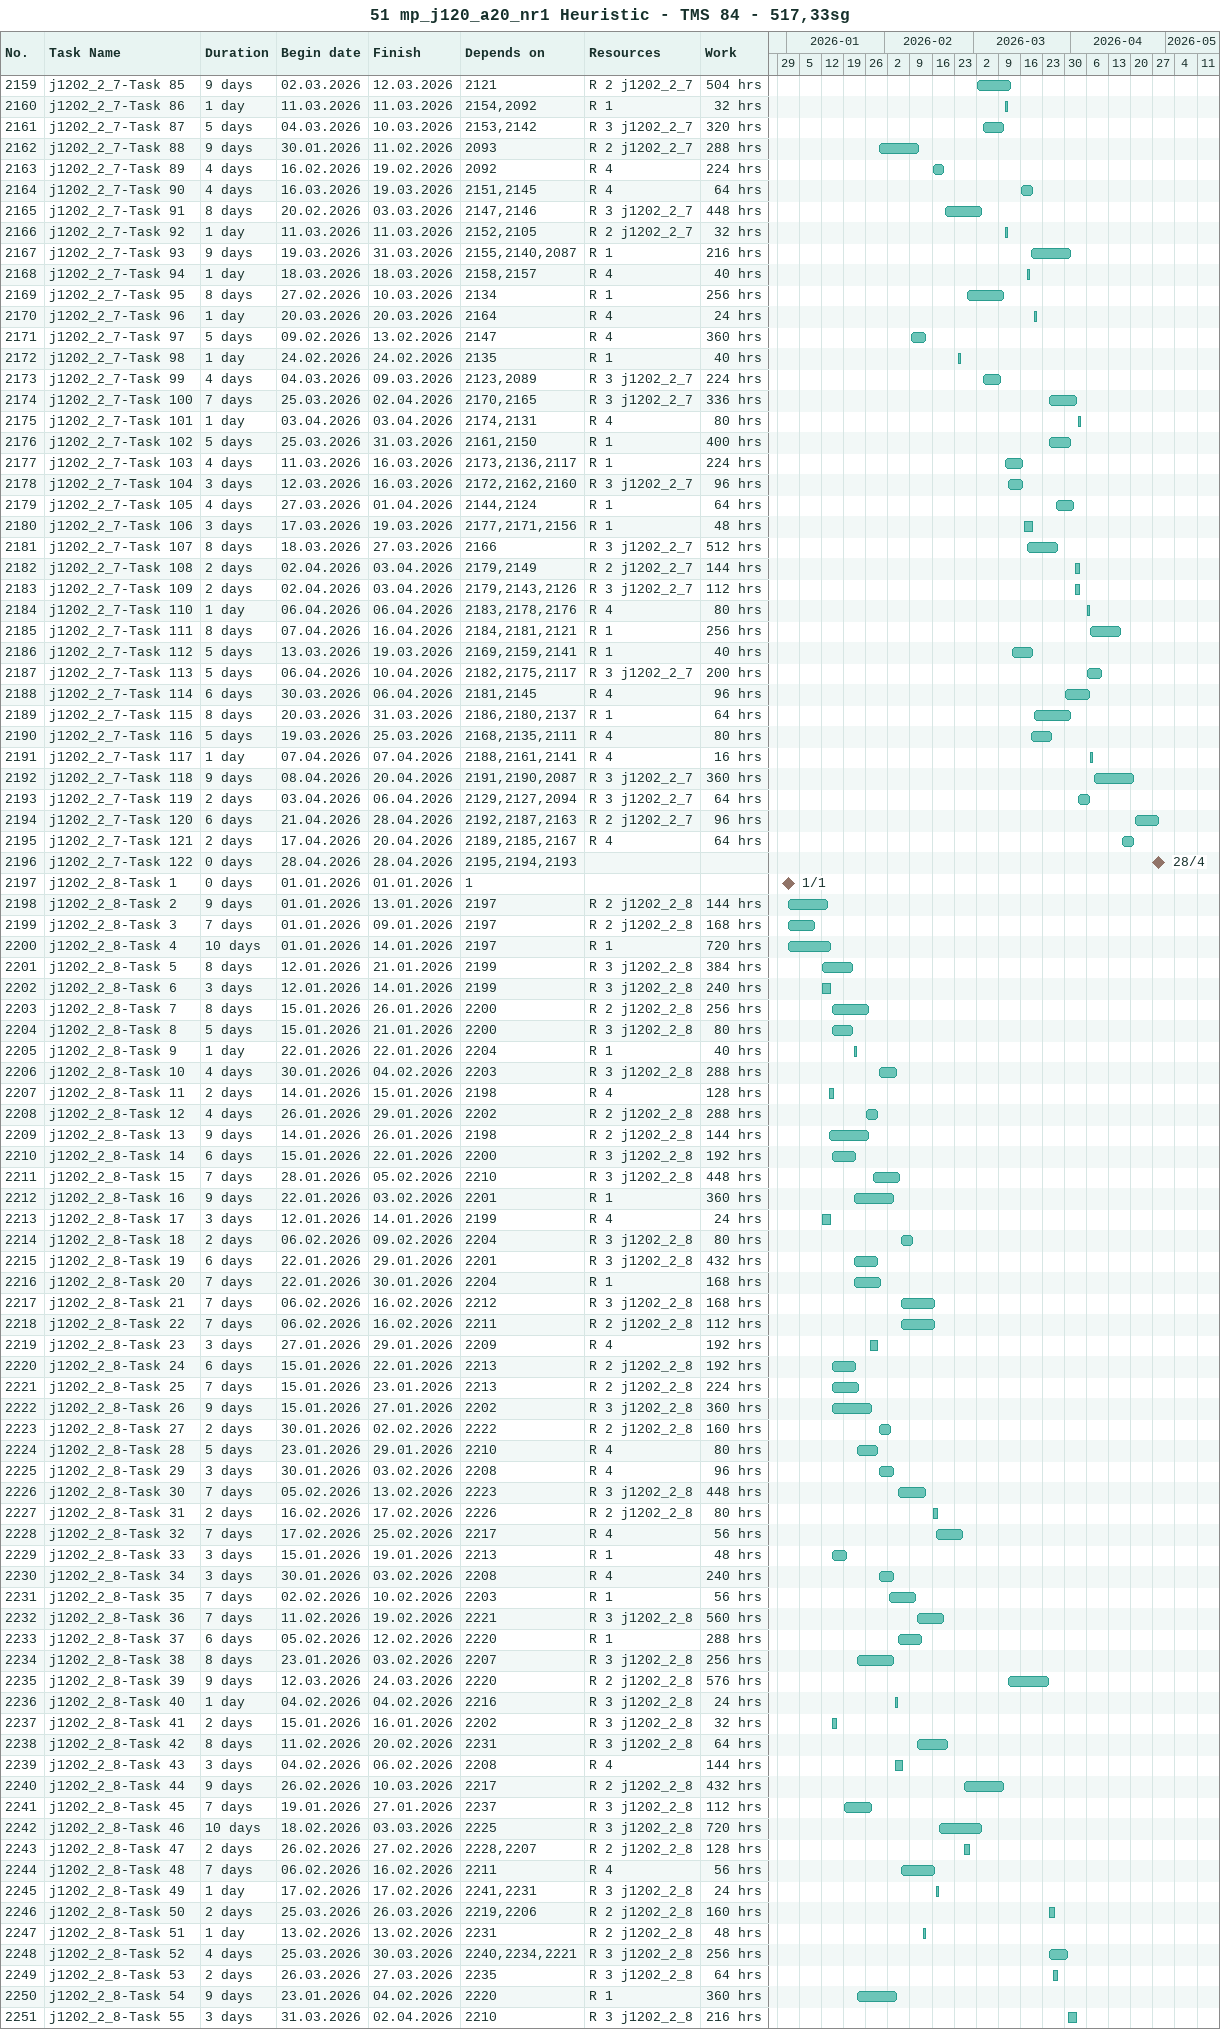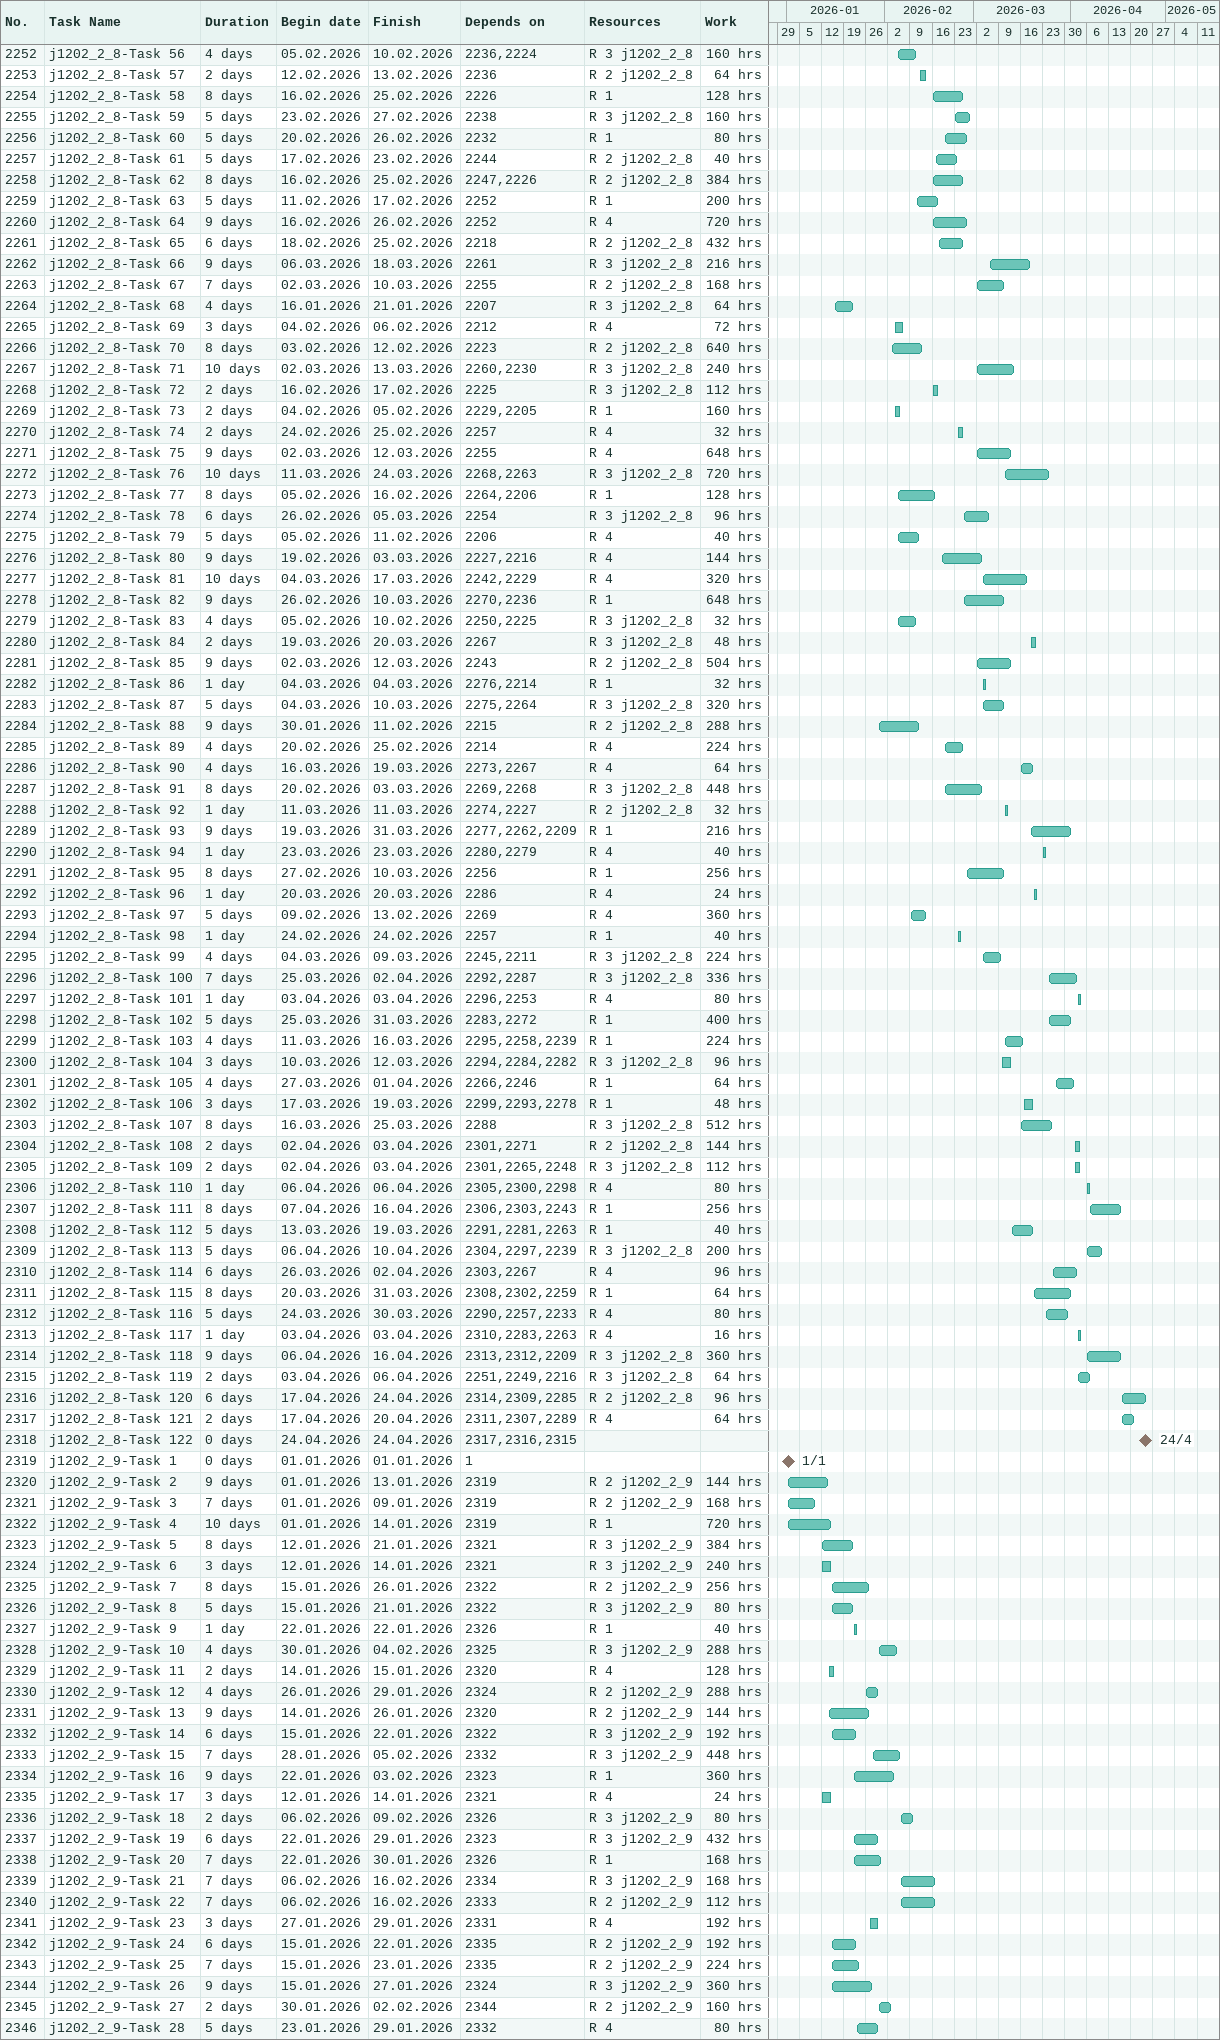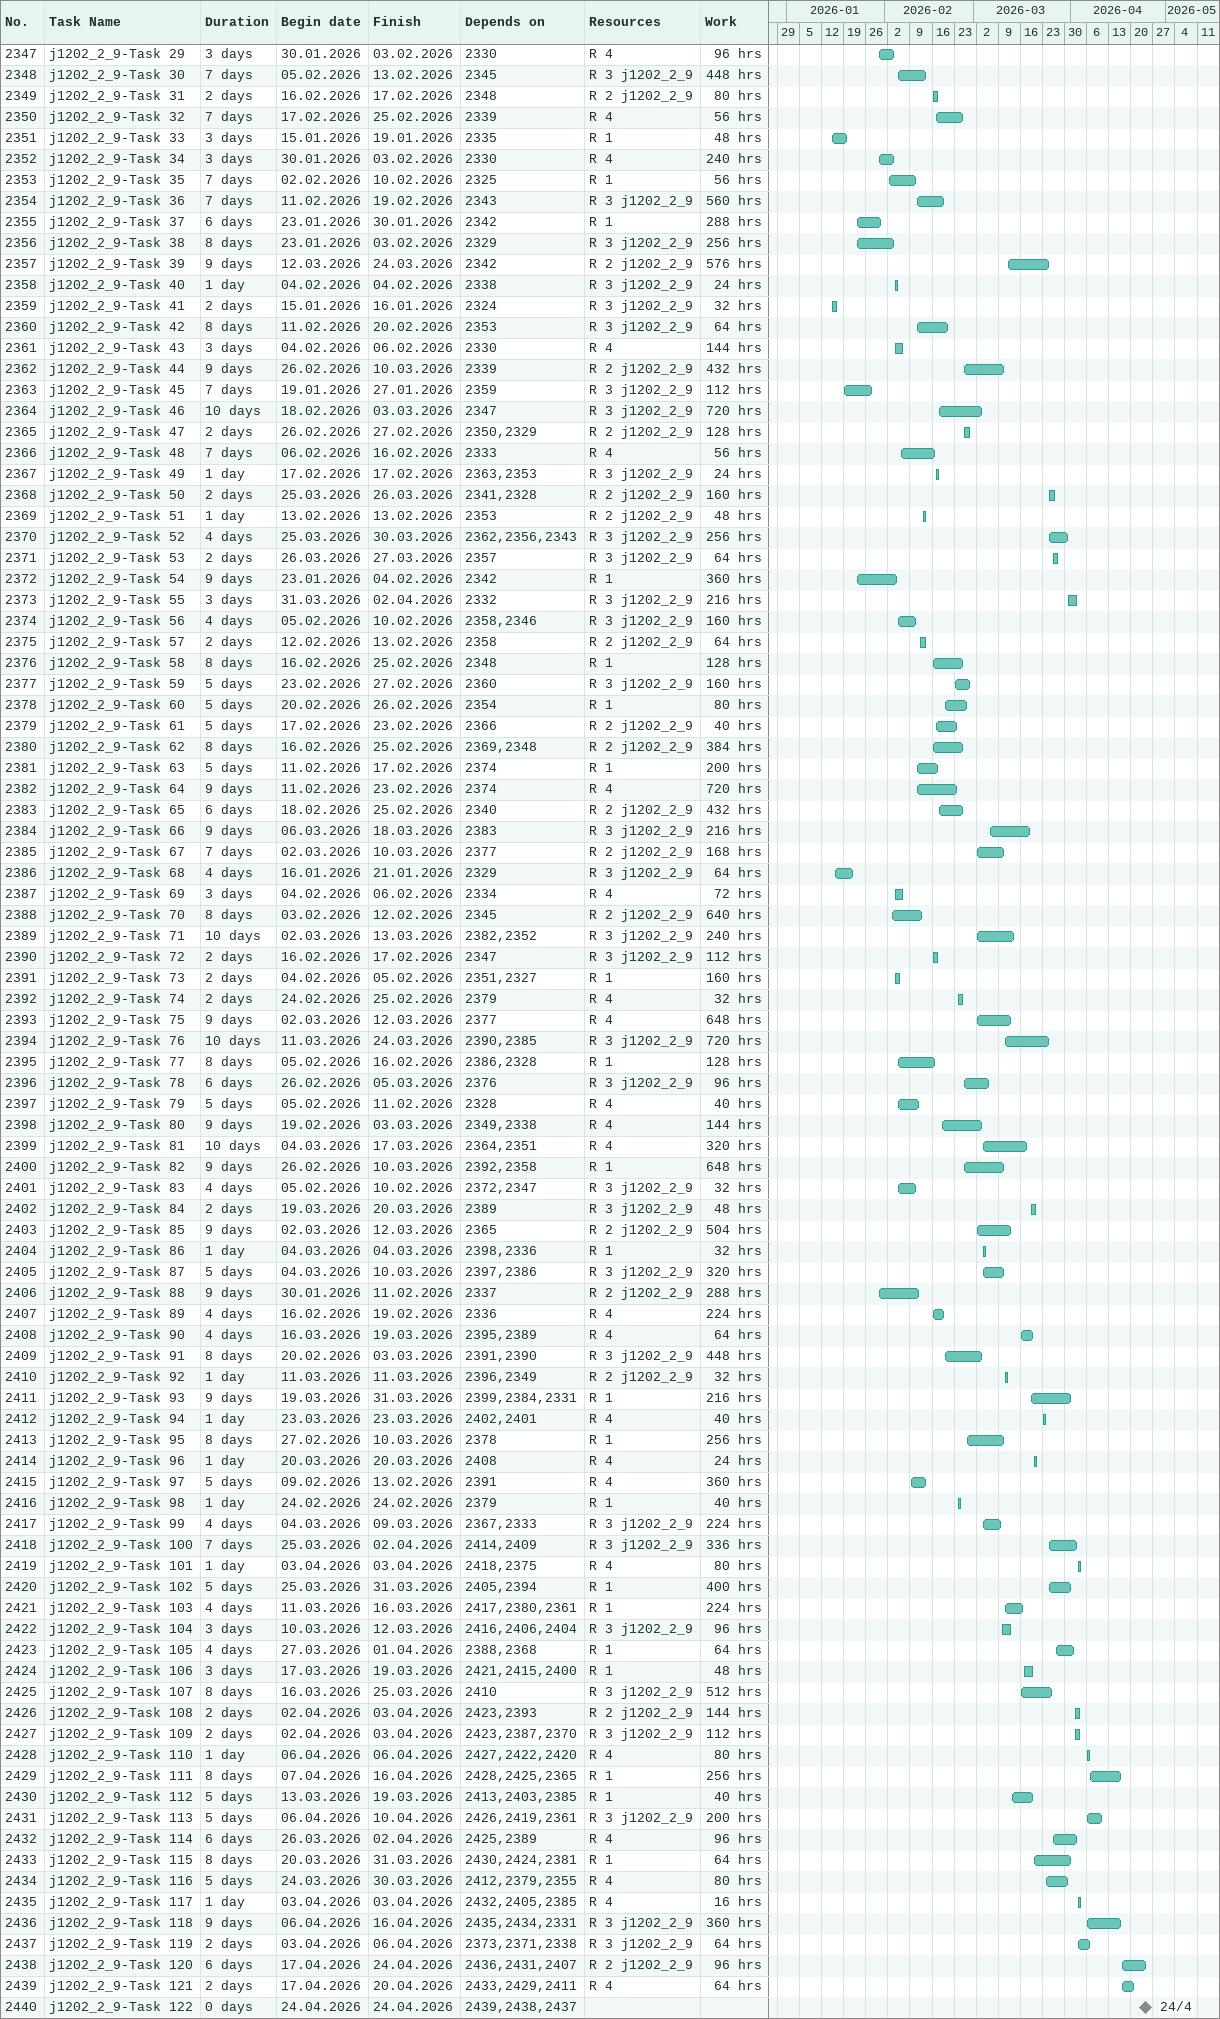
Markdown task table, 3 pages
51 mp_j120_a20_nr1 Heuristic - TMS 84 - 517,33sg

| ID | Task | Duration | Start | Finish | Predecessors | Resources | Work (h) |
|---|---|---|---|---|---|---|---|
| 2159 | j1202_2_7-Task 85 | 9d | 2026-03-02 | 2026-03-12 | 2121 | R 2 j1202_2_7 | 504 |
| 2160 | j1202_2_7-Task 86 | 1d | 2026-03-11 | 2026-03-11 | 2154, 2092 | R 1 | 32 |
| 2161 | j1202_2_7-Task 87 | 5d | 2026-03-04 | 2026-03-10 | 2153, 2142 | R 3 j1202_2_7 | 320 |
| 2162 | j1202_2_7-Task 88 | 9d | 2026-01-30 | 2026-02-11 | 2093 | R 2 j1202_2_7 | 288 |
| 2163 | j1202_2_7-Task 89 | 4d | 2026-02-16 | 2026-02-19 | 2092 | R 4 | 224 |
| 2164 | j1202_2_7-Task 90 | 4d | 2026-03-16 | 2026-03-19 | 2151, 2145 | R 4 | 64 |
| 2165 | j1202_2_7-Task 91 | 8d | 2026-02-20 | 2026-03-03 | 2147, 2146 | R 3 j1202_2_7 | 448 |
| 2166 | j1202_2_7-Task 92 | 1d | 2026-03-11 | 2026-03-11 | 2152, 2105 | R 2 j1202_2_7 | 32 |
| 2167 | j1202_2_7-Task 93 | 9d | 2026-03-19 | 2026-03-31 | 2155, 2140, 2087 | R 1 | 216 |
| 2168 | j1202_2_7-Task 94 | 1d | 2026-03-18 | 2026-03-18 | 2158, 2157 | R 4 | 40 |
| 2169 | j1202_2_7-Task 95 | 8d | 2026-02-27 | 2026-03-10 | 2134 | R 1 | 256 |
| 2170 | j1202_2_7-Task 96 | 1d | 2026-03-20 | 2026-03-20 | 2164 | R 4 | 24 |
| 2171 | j1202_2_7-Task 97 | 5d | 2026-02-09 | 2026-02-13 | 2147 | R 4 | 360 |
| 2172 | j1202_2_7-Task 98 | 1d | 2026-02-24 | 2026-02-24 | 2135 | R 1 | 40 |
| 2173 | j1202_2_7-Task 99 | 4d | 2026-03-04 | 2026-03-09 | 2123, 2089 | R 3 j1202_2_7 | 224 |
| 2174 | j1202_2_7-Task 100 | 7d | 2026-03-25 | 2026-04-02 | 2170, 2165 | R 3 j1202_2_7 | 336 |
| 2175 | j1202_2_7-Task 101 | 1d | 2026-04-03 | 2026-04-03 | 2174, 2131 | R 4 | 80 |
| 2176 | j1202_2_7-Task 102 | 5d | 2026-03-25 | 2026-03-31 | 2161, 2150 | R 1 | 400 |
| 2177 | j1202_2_7-Task 103 | 4d | 2026-03-11 | 2026-03-16 | 2173, 2136, 2117 | R 1 | 224 |
| 2178 | j1202_2_7-Task 104 | 3d | 2026-03-12 | 2026-03-16 | 2172, 2162, 2160 | R 3 j1202_2_7 | 96 |
| 2179 | j1202_2_7-Task 105 | 4d | 2026-03-27 | 2026-04-01 | 2144, 2124 | R 1 | 64 |
| 2180 | j1202_2_7-Task 106 | 3d | 2026-03-17 | 2026-03-19 | 2177, 2171, 2156 | R 1 | 48 |
| 2181 | j1202_2_7-Task 107 | 8d | 2026-03-18 | 2026-03-27 | 2166 | R 3 j1202_2_7 | 512 |
| 2182 | j1202_2_7-Task 108 | 2d | 2026-04-02 | 2026-04-03 | 2179, 2149 | R 2 j1202_2_7 | 144 |
| 2183 | j1202_2_7-Task 109 | 2d | 2026-04-02 | 2026-04-03 | 2179, 2143, 2126 | R 3 j1202_2_7 | 112 |
| 2184 | j1202_2_7-Task 110 | 1d | 2026-04-06 | 2026-04-06 | 2183, 2178, 2176 | R 4 | 80 |
| 2185 | j1202_2_7-Task 111 | 8d | 2026-04-07 | 2026-04-16 | 2184, 2181, 2121 | R 1 | 256 |
| 2186 | j1202_2_7-Task 112 | 5d | 2026-03-13 | 2026-03-19 | 2169, 2159, 2141 | R 1 | 40 |
| 2187 | j1202_2_7-Task 113 | 5d | 2026-04-06 | 2026-04-10 | 2182, 2175, 2117 | R 3 j1202_2_7 | 200 |
| 2188 | j1202_2_7-Task 114 | 6d | 2026-03-30 | 2026-04-06 | 2181, 2145 | R 4 | 96 |
| 2189 | j1202_2_7-Task 115 | 8d | 2026-03-20 | 2026-03-31 | 2186, 2180, 2137 | R 1 | 64 |
| 2190 | j1202_2_7-Task 116 | 5d | 2026-03-19 | 2026-03-25 | 2168, 2135, 2111 | R 4 | 80 |
| 2191 | j1202_2_7-Task 117 | 1d | 2026-04-07 | 2026-04-07 | 2188, 2161, 2141 | R 4 | 16 |
| 2192 | j1202_2_7-Task 118 | 9d | 2026-04-08 | 2026-04-20 | 2191, 2190, 2087 | R 3 j1202_2_7 | 360 |
| 2193 | j1202_2_7-Task 119 | 2d | 2026-04-03 | 2026-04-06 | 2129, 2127, 2094 | R 3 j1202_2_7 | 64 |
| 2194 | j1202_2_7-Task 120 | 6d | 2026-04-21 | 2026-04-28 | 2192, 2187, 2163 | R 2 j1202_2_7 | 96 |
| 2195 | j1202_2_7-Task 121 | 2d | 2026-04-17 | 2026-04-20 | 2189, 2185, 2167 | R 4 | 64 |
| 2196 | j1202_2_7-Task 122 | 0d | 2026-04-28 | 2026-04-28 | 2195, 2194, 2193 |  |  |
| 2197 | j1202_2_8-Task 1 | 0d | 2026-01-01 | 2026-01-01 | 1 |  |  |
| 2198 | j1202_2_8-Task 2 | 9d | 2026-01-01 | 2026-01-13 | 2197 | R 2 j1202_2_8 | 144 |
| 2199 | j1202_2_8-Task 3 | 7d | 2026-01-01 | 2026-01-09 | 2197 | R 2 j1202_2_8 | 168 |
| 2200 | j1202_2_8-Task 4 | 10d | 2026-01-01 | 2026-01-14 | 2197 | R 1 | 720 |
| 2201 | j1202_2_8-Task 5 | 8d | 2026-01-12 | 2026-01-21 | 2199 | R 3 j1202_2_8 | 384 |
| 2202 | j1202_2_8-Task 6 | 3d | 2026-01-12 | 2026-01-14 | 2199 | R 3 j1202_2_8 | 240 |
| 2203 | j1202_2_8-Task 7 | 8d | 2026-01-15 | 2026-01-26 | 2200 | R 2 j1202_2_8 | 256 |
| 2204 | j1202_2_8-Task 8 | 5d | 2026-01-15 | 2026-01-21 | 2200 | R 3 j1202_2_8 | 80 |
| 2205 | j1202_2_8-Task 9 | 1d | 2026-01-22 | 2026-01-22 | 2204 | R 1 | 40 |
| 2206 | j1202_2_8-Task 10 | 4d | 2026-01-30 | 2026-02-04 | 2203 | R 3 j1202_2_8 | 288 |
| 2207 | j1202_2_8-Task 11 | 2d | 2026-01-14 | 2026-01-15 | 2198 | R 4 | 128 |
| 2208 | j1202_2_8-Task 12 | 4d | 2026-01-26 | 2026-01-29 | 2202 | R 2 j1202_2_8 | 288 |
| 2209 | j1202_2_8-Task 13 | 9d | 2026-01-14 | 2026-01-26 | 2198 | R 2 j1202_2_8 | 144 |
| 2210 | j1202_2_8-Task 14 | 6d | 2026-01-15 | 2026-01-22 | 2200 | R 3 j1202_2_8 | 192 |
| 2211 | j1202_2_8-Task 15 | 7d | 2026-01-28 | 2026-02-05 | 2210 | R 3 j1202_2_8 | 448 |
| 2212 | j1202_2_8-Task 16 | 9d | 2026-01-22 | 2026-02-03 | 2201 | R 1 | 360 |
| 2213 | j1202_2_8-Task 17 | 3d | 2026-01-12 | 2026-01-14 | 2199 | R 4 | 24 |
| 2214 | j1202_2_8-Task 18 | 2d | 2026-02-06 | 2026-02-09 | 2204 | R 3 j1202_2_8 | 80 |
| 2215 | j1202_2_8-Task 19 | 6d | 2026-01-22 | 2026-01-29 | 2201 | R 3 j1202_2_8 | 432 |
| 2216 | j1202_2_8-Task 20 | 7d | 2026-01-22 | 2026-01-30 | 2204 | R 1 | 168 |
| 2217 | j1202_2_8-Task 21 | 7d | 2026-02-06 | 2026-02-16 | 2212 | R 3 j1202_2_8 | 168 |
| 2218 | j1202_2_8-Task 22 | 7d | 2026-02-06 | 2026-02-16 | 2211 | R 2 j1202_2_8 | 112 |
| 2219 | j1202_2_8-Task 23 | 3d | 2026-01-27 | 2026-01-29 | 2209 | R 4 | 192 |
| 2220 | j1202_2_8-Task 24 | 6d | 2026-01-15 | 2026-01-22 | 2213 | R 2 j1202_2_8 | 192 |
| 2221 | j1202_2_8-Task 25 | 7d | 2026-01-15 | 2026-01-23 | 2213 | R 2 j1202_2_8 | 224 |
| 2222 | j1202_2_8-Task 26 | 9d | 2026-01-15 | 2026-01-27 | 2202 | R 3 j1202_2_8 | 360 |
| 2223 | j1202_2_8-Task 27 | 2d | 2026-01-30 | 2026-02-02 | 2222 | R 2 j1202_2_8 | 160 |
| 2224 | j1202_2_8-Task 28 | 5d | 2026-01-23 | 2026-01-29 | 2210 | R 4 | 80 |
| 2225 | j1202_2_8-Task 29 | 3d | 2026-01-30 | 2026-02-03 | 2208 | R 4 | 96 |
| 2226 | j1202_2_8-Task 30 | 7d | 2026-02-05 | 2026-02-13 | 2223 | R 3 j1202_2_8 | 448 |
| 2227 | j1202_2_8-Task 31 | 2d | 2026-02-16 | 2026-02-17 | 2226 | R 2 j1202_2_8 | 80 |
| 2228 | j1202_2_8-Task 32 | 7d | 2026-02-17 | 2026-02-25 | 2217 | R 4 | 56 |
| 2229 | j1202_2_8-Task 33 | 3d | 2026-01-15 | 2026-01-19 | 2213 | R 1 | 48 |
| 2230 | j1202_2_8-Task 34 | 3d | 2026-01-30 | 2026-02-03 | 2208 | R 4 | 240 |
| 2231 | j1202_2_8-Task 35 | 7d | 2026-02-02 | 2026-02-10 | 2203 | R 1 | 56 |
| 2232 | j1202_2_8-Task 36 | 7d | 2026-02-11 | 2026-02-19 | 2221 | R 3 j1202_2_8 | 560 |
| 2233 | j1202_2_8-Task 37 | 6d | 2026-02-05 | 2026-02-12 | 2220 | R 1 | 288 |
| 2234 | j1202_2_8-Task 38 | 8d | 2026-01-23 | 2026-02-03 | 2207 | R 3 j1202_2_8 | 256 |
| 2235 | j1202_2_8-Task 39 | 9d | 2026-03-12 | 2026-03-24 | 2220 | R 2 j1202_2_8 | 576 |
| 2236 | j1202_2_8-Task 40 | 1d | 2026-02-04 | 2026-02-04 | 2216 | R 3 j1202_2_8 | 24 |
| 2237 | j1202_2_8-Task 41 | 2d | 2026-01-15 | 2026-01-16 | 2202 | R 3 j1202_2_8 | 32 |
| 2238 | j1202_2_8-Task 42 | 8d | 2026-02-11 | 2026-02-20 | 2231 | R 3 j1202_2_8 | 64 |
| 2239 | j1202_2_8-Task 43 | 3d | 2026-02-04 | 2026-02-06 | 2208 | R 4 | 144 |
| 2240 | j1202_2_8-Task 44 | 9d | 2026-02-26 | 2026-03-10 | 2217 | R 2 j1202_2_8 | 432 |
| 2241 | j1202_2_8-Task 45 | 7d | 2026-01-19 | 2026-01-27 | 2237 | R 3 j1202_2_8 | 112 |
| 2242 | j1202_2_8-Task 46 | 10d | 2026-02-18 | 2026-03-03 | 2225 | R 3 j1202_2_8 | 720 |
| 2243 | j1202_2_8-Task 47 | 2d | 2026-02-26 | 2026-02-27 | 2228, 2207 | R 2 j1202_2_8 | 128 |
| 2244 | j1202_2_8-Task 48 | 7d | 2026-02-06 | 2026-02-16 | 2211 | R 4 | 56 |
| 2245 | j1202_2_8-Task 49 | 1d | 2026-02-17 | 2026-02-17 | 2241, 2231 | R 3 j1202_2_8 | 24 |
| 2246 | j1202_2_8-Task 50 | 2d | 2026-03-25 | 2026-03-26 | 2219, 2206 | R 2 j1202_2_8 | 160 |
| 2247 | j1202_2_8-Task 51 | 1d | 2026-02-13 | 2026-02-13 | 2231 | R 2 j1202_2_8 | 48 |
| 2248 | j1202_2_8-Task 52 | 4d | 2026-03-25 | 2026-03-30 | 2240, 2234, 2221 | R 3 j1202_2_8 | 256 |
| 2249 | j1202_2_8-Task 53 | 2d | 2026-03-26 | 2026-03-27 | 2235 | R 3 j1202_2_8 | 64 |
| 2250 | j1202_2_8-Task 54 | 9d | 2026-01-23 | 2026-02-04 | 2220 | R 1 | 360 |
| 2251 | j1202_2_8-Task 55 | 3d | 2026-03-31 | 2026-04-02 | 2210 | R 3 j1202_2_8 | 216 |
| 2252 | j1202_2_8-Task 56 | 4d | 2026-02-05 | 2026-02-10 | 2236, 2224 | R 3 j1202_2_8 | 160 |
| 2253 | j1202_2_8-Task 57 | 2d | 2026-02-12 | 2026-02-13 | 2236 | R 2 j1202_2_8 | 64 |
| 2254 | j1202_2_8-Task 58 | 8d | 2026-02-16 | 2026-02-25 | 2226 | R 1 | 128 |
| 2255 | j1202_2_8-Task 59 | 5d | 2026-02-23 | 2026-02-27 | 2238 | R 3 j1202_2_8 | 160 |
| 2256 | j1202_2_8-Task 60 | 5d | 2026-02-20 | 2026-02-26 | 2232 | R 1 | 80 |
| 2257 | j1202_2_8-Task 61 | 5d | 2026-02-17 | 2026-02-23 | 2244 | R 2 j1202_2_8 | 40 |
| 2258 | j1202_2_8-Task 62 | 8d | 2026-02-16 | 2026-02-25 | 2247, 2226 | R 2 j1202_2_8 | 384 |
| 2259 | j1202_2_8-Task 63 | 5d | 2026-02-11 | 2026-02-17 | 2252 | R 1 | 200 |
| 2260 | j1202_2_8-Task 64 | 9d | 2026-02-16 | 2026-02-26 | 2252 | R 4 | 720 |
| 2261 | j1202_2_8-Task 65 | 6d | 2026-02-18 | 2026-02-25 | 2218 | R 2 j1202_2_8 | 432 |
| 2262 | j1202_2_8-Task 66 | 9d | 2026-03-06 | 2026-03-18 | 2261 | R 3 j1202_2_8 | 216 |
| 2263 | j1202_2_8-Task 67 | 7d | 2026-03-02 | 2026-03-10 | 2255 | R 2 j1202_2_8 | 168 |
| 2264 | j1202_2_8-Task 68 | 4d | 2026-01-16 | 2026-01-21 | 2207 | R 3 j1202_2_8 | 64 |
| 2265 | j1202_2_8-Task 69 | 3d | 2026-02-04 | 2026-02-06 | 2212 | R 4 | 72 |
| 2266 | j1202_2_8-Task 70 | 8d | 2026-02-03 | 2026-02-12 | 2223 | R 2 j1202_2_8 | 640 |
| 2267 | j1202_2_8-Task 71 | 10d | 2026-03-02 | 2026-03-13 | 2260, 2230 | R 3 j1202_2_8 | 240 |
| 2268 | j1202_2_8-Task 72 | 2d | 2026-02-16 | 2026-02-17 | 2225 | R 3 j1202_2_8 | 112 |
| 2269 | j1202_2_8-Task 73 | 2d | 2026-02-04 | 2026-02-05 | 2229, 2205 | R 1 | 160 |
| 2270 | j1202_2_8-Task 74 | 2d | 2026-02-24 | 2026-02-25 | 2257 | R 4 | 32 |
| 2271 | j1202_2_8-Task 75 | 9d | 2026-03-02 | 2026-03-12 | 2255 | R 4 | 648 |
| 2272 | j1202_2_8-Task 76 | 10d | 2026-03-11 | 2026-03-24 | 2268, 2263 | R 3 j1202_2_8 | 720 |
| 2273 | j1202_2_8-Task 77 | 8d | 2026-02-05 | 2026-02-16 | 2264, 2206 | R 1 | 128 |
| 2274 | j1202_2_8-Task 78 | 6d | 2026-02-26 | 2026-03-05 | 2254 | R 3 j1202_2_8 | 96 |
| 2275 | j1202_2_8-Task 79 | 5d | 2026-02-05 | 2026-02-11 | 2206 | R 4 | 40 |
| 2276 | j1202_2_8-Task 80 | 9d | 2026-02-19 | 2026-03-03 | 2227, 2216 | R 4 | 144 |
| 2277 | j1202_2_8-Task 81 | 10d | 2026-03-04 | 2026-03-17 | 2242, 2229 | R 4 | 320 |
| 2278 | j1202_2_8-Task 82 | 9d | 2026-02-26 | 2026-03-10 | 2270, 2236 | R 1 | 648 |
| 2279 | j1202_2_8-Task 83 | 4d | 2026-02-05 | 2026-02-10 | 2250, 2225 | R 3 j1202_2_8 | 32 |
| 2280 | j1202_2_8-Task 84 | 2d | 2026-03-19 | 2026-03-20 | 2267 | R 3 j1202_2_8 | 48 |
| 2281 | j1202_2_8-Task 85 | 9d | 2026-03-02 | 2026-03-12 | 2243 | R 2 j1202_2_8 | 504 |
| 2282 | j1202_2_8-Task 86 | 1d | 2026-03-04 | 2026-03-04 | 2276, 2214 | R 1 | 32 |
| 2283 | j1202_2_8-Task 87 | 5d | 2026-03-04 | 2026-03-10 | 2275, 2264 | R 3 j1202_2_8 | 320 |
| 2284 | j1202_2_8-Task 88 | 9d | 2026-01-30 | 2026-02-11 | 2215 | R 2 j1202_2_8 | 288 |
| 2285 | j1202_2_8-Task 89 | 4d | 2026-02-20 | 2026-02-25 | 2214 | R 4 | 224 |
| 2286 | j1202_2_8-Task 90 | 4d | 2026-03-16 | 2026-03-19 | 2273, 2267 | R 4 | 64 |
| 2287 | j1202_2_8-Task 91 | 8d | 2026-02-20 | 2026-03-03 | 2269, 2268 | R 3 j1202_2_8 | 448 |
| 2288 | j1202_2_8-Task 92 | 1d | 2026-03-11 | 2026-03-11 | 2274, 2227 | R 2 j1202_2_8 | 32 |
| 2289 | j1202_2_8-Task 93 | 9d | 2026-03-19 | 2026-03-31 | 2277, 2262, 2209 | R 1 | 216 |
| 2290 | j1202_2_8-Task 94 | 1d | 2026-03-23 | 2026-03-23 | 2280, 2279 | R 4 | 40 |
| 2291 | j1202_2_8-Task 95 | 8d | 2026-02-27 | 2026-03-10 | 2256 | R 1 | 256 |
| 2292 | j1202_2_8-Task 96 | 1d | 2026-03-20 | 2026-03-20 | 2286 | R 4 | 24 |
| 2293 | j1202_2_8-Task 97 | 5d | 2026-02-09 | 2026-02-13 | 2269 | R 4 | 360 |
| 2294 | j1202_2_8-Task 98 | 1d | 2026-02-24 | 2026-02-24 | 2257 | R 1 | 40 |
| 2295 | j1202_2_8-Task 99 | 4d | 2026-03-04 | 2026-03-09 | 2245, 2211 | R 3 j1202_2_8 | 224 |
| 2296 | j1202_2_8-Task 100 | 7d | 2026-03-25 | 2026-04-02 | 2292, 2287 | R 3 j1202_2_8 | 336 |
| 2297 | j1202_2_8-Task 101 | 1d | 2026-04-03 | 2026-04-03 | 2296, 2253 | R 4 | 80 |
| 2298 | j1202_2_8-Task 102 | 5d | 2026-03-25 | 2026-03-31 | 2283, 2272 | R 1 | 400 |
| 2299 | j1202_2_8-Task 103 | 4d | 2026-03-11 | 2026-03-16 | 2295, 2258, 2239 | R 1 | 224 |
| 2300 | j1202_2_8-Task 104 | 3d | 2026-03-10 | 2026-03-12 | 2294, 2284, 2282 | R 3 j1202_2_8 | 96 |
| 2301 | j1202_2_8-Task 105 | 4d | 2026-03-27 | 2026-04-01 | 2266, 2246 | R 1 | 64 |
| 2302 | j1202_2_8-Task 106 | 3d | 2026-03-17 | 2026-03-19 | 2299, 2293, 2278 | R 1 | 48 |
| 2303 | j1202_2_8-Task 107 | 8d | 2026-03-16 | 2026-03-25 | 2288 | R 3 j1202_2_8 | 512 |
| 2304 | j1202_2_8-Task 108 | 2d | 2026-04-02 | 2026-04-03 | 2301, 2271 | R 2 j1202_2_8 | 144 |
| 2305 | j1202_2_8-Task 109 | 2d | 2026-04-02 | 2026-04-03 | 2301, 2265, 2248 | R 3 j1202_2_8 | 112 |
| 2306 | j1202_2_8-Task 110 | 1d | 2026-04-06 | 2026-04-06 | 2305, 2300, 2298 | R 4 | 80 |
| 2307 | j1202_2_8-Task 111 | 8d | 2026-04-07 | 2026-04-16 | 2306, 2303, 2243 | R 1 | 256 |
| 2308 | j1202_2_8-Task 112 | 5d | 2026-03-13 | 2026-03-19 | 2291, 2281, 2263 | R 1 | 40 |
| 2309 | j1202_2_8-Task 113 | 5d | 2026-04-06 | 2026-04-10 | 2304, 2297, 2239 | R 3 j1202_2_8 | 200 |
| 2310 | j1202_2_8-Task 114 | 6d | 2026-03-26 | 2026-04-02 | 2303, 2267 | R 4 | 96 |
| 2311 | j1202_2_8-Task 115 | 8d | 2026-03-20 | 2026-03-31 | 2308, 2302, 2259 | R 1 | 64 |
| 2312 | j1202_2_8-Task 116 | 5d | 2026-03-24 | 2026-03-30 | 2290, 2257, 2233 | R 4 | 80 |
| 2313 | j1202_2_8-Task 117 | 1d | 2026-04-03 | 2026-04-03 | 2310, 2283, 2263 | R 4 | 16 |
| 2314 | j1202_2_8-Task 118 | 9d | 2026-04-06 | 2026-04-16 | 2313, 2312, 2209 | R 3 j1202_2_8 | 360 |
| 2315 | j1202_2_8-Task 119 | 2d | 2026-04-03 | 2026-04-06 | 2251, 2249, 2216 | R 3 j1202_2_8 | 64 |
| 2316 | j1202_2_8-Task 120 | 6d | 2026-04-17 | 2026-04-24 | 2314, 2309, 2285 | R 2 j1202_2_8 | 96 |
| 2317 | j1202_2_8-Task 121 | 2d | 2026-04-17 | 2026-04-20 | 2311, 2307, 2289 | R 4 | 64 |
| 2318 | j1202_2_8-Task 122 | 0d | 2026-04-24 | 2026-04-24 | 2317, 2316, 2315 |  |  |
| 2319 | j1202_2_9-Task 1 | 0d | 2026-01-01 | 2026-01-01 | 1 |  |  |
| 2320 | j1202_2_9-Task 2 | 9d | 2026-01-01 | 2026-01-13 | 2319 | R 2 j1202_2_9 | 144 |
| 2321 | j1202_2_9-Task 3 | 7d | 2026-01-01 | 2026-01-09 | 2319 | R 2 j1202_2_9 | 168 |
| 2322 | j1202_2_9-Task 4 | 10d | 2026-01-01 | 2026-01-14 | 2319 | R 1 | 720 |
| 2323 | j1202_2_9-Task 5 | 8d | 2026-01-12 | 2026-01-21 | 2321 | R 3 j1202_2_9 | 384 |
| 2324 | j1202_2_9-Task 6 | 3d | 2026-01-12 | 2026-01-14 | 2321 | R 3 j1202_2_9 | 240 |
| 2325 | j1202_2_9-Task 7 | 8d | 2026-01-15 | 2026-01-26 | 2322 | R 2 j1202_2_9 | 256 |
| 2326 | j1202_2_9-Task 8 | 5d | 2026-01-15 | 2026-01-21 | 2322 | R 3 j1202_2_9 | 80 |
| 2327 | j1202_2_9-Task 9 | 1d | 2026-01-22 | 2026-01-22 | 2326 | R 1 | 40 |
| 2328 | j1202_2_9-Task 10 | 4d | 2026-01-30 | 2026-02-04 | 2325 | R 3 j1202_2_9 | 288 |
| 2329 | j1202_2_9-Task 11 | 2d | 2026-01-14 | 2026-01-15 | 2320 | R 4 | 128 |
| 2330 | j1202_2_9-Task 12 | 4d | 2026-01-26 | 2026-01-29 | 2324 | R 2 j1202_2_9 | 288 |
| 2331 | j1202_2_9-Task 13 | 9d | 2026-01-14 | 2026-01-26 | 2320 | R 2 j1202_2_9 | 144 |
| 2332 | j1202_2_9-Task 14 | 6d | 2026-01-15 | 2026-01-22 | 2322 | R 3 j1202_2_9 | 192 |
| 2333 | j1202_2_9-Task 15 | 7d | 2026-01-28 | 2026-02-05 | 2332 | R 3 j1202_2_9 | 448 |
| 2334 | j1202_2_9-Task 16 | 9d | 2026-01-22 | 2026-02-03 | 2323 | R 1 | 360 |
| 2335 | j1202_2_9-Task 17 | 3d | 2026-01-12 | 2026-01-14 | 2321 | R 4 | 24 |
| 2336 | j1202_2_9-Task 18 | 2d | 2026-02-06 | 2026-02-09 | 2326 | R 3 j1202_2_9 | 80 |
| 2337 | j1202_2_9-Task 19 | 6d | 2026-01-22 | 2026-01-29 | 2323 | R 3 j1202_2_9 | 432 |
| 2338 | j1202_2_9-Task 20 | 7d | 2026-01-22 | 2026-01-30 | 2326 | R 1 | 168 |
| 2339 | j1202_2_9-Task 21 | 7d | 2026-02-06 | 2026-02-16 | 2334 | R 3 j1202_2_9 | 168 |
| 2340 | j1202_2_9-Task 22 | 7d | 2026-02-06 | 2026-02-16 | 2333 | R 2 j1202_2_9 | 112 |
| 2341 | j1202_2_9-Task 23 | 3d | 2026-01-27 | 2026-01-29 | 2331 | R 4 | 192 |
| 2342 | j1202_2_9-Task 24 | 6d | 2026-01-15 | 2026-01-22 | 2335 | R 2 j1202_2_9 | 192 |
| 2343 | j1202_2_9-Task 25 | 7d | 2026-01-15 | 2026-01-23 | 2335 | R 2 j1202_2_9 | 224 |
| 2344 | j1202_2_9-Task 26 | 9d | 2026-01-15 | 2026-01-27 | 2324 | R 3 j1202_2_9 | 360 |
| 2345 | j1202_2_9-Task 27 | 2d | 2026-01-30 | 2026-02-02 | 2344 | R 2 j1202_2_9 | 160 |
| 2346 | j1202_2_9-Task 28 | 5d | 2026-01-23 | 2026-01-29 | 2332 | R 4 | 80 |
| 2347 | j1202_2_9-Task 29 | 3d | 2026-01-30 | 2026-02-03 | 2330 | R 4 | 96 |
| 2348 | j1202_2_9-Task 30 | 7d | 2026-02-05 | 2026-02-13 | 2345 | R 3 j1202_2_9 | 448 |
| 2349 | j1202_2_9-Task 31 | 2d | 2026-02-16 | 2026-02-17 | 2348 | R 2 j1202_2_9 | 80 |
| 2350 | j1202_2_9-Task 32 | 7d | 2026-02-17 | 2026-02-25 | 2339 | R 4 | 56 |
| 2351 | j1202_2_9-Task 33 | 3d | 2026-01-15 | 2026-01-19 | 2335 | R 1 | 48 |
| 2352 | j1202_2_9-Task 34 | 3d | 2026-01-30 | 2026-02-03 | 2330 | R 4 | 240 |
| 2353 | j1202_2_9-Task 35 | 7d | 2026-02-02 | 2026-02-10 | 2325 | R 1 | 56 |
| 2354 | j1202_2_9-Task 36 | 7d | 2026-02-11 | 2026-02-19 | 2343 | R 3 j1202_2_9 | 560 |
| 2355 | j1202_2_9-Task 37 | 6d | 2026-01-23 | 2026-01-30 | 2342 | R 1 | 288 |
| 2356 | j1202_2_9-Task 38 | 8d | 2026-01-23 | 2026-02-03 | 2329 | R 3 j1202_2_9 | 256 |
| 2357 | j1202_2_9-Task 39 | 9d | 2026-03-12 | 2026-03-24 | 2342 | R 2 j1202_2_9 | 576 |
| 2358 | j1202_2_9-Task 40 | 1d | 2026-02-04 | 2026-02-04 | 2338 | R 3 j1202_2_9 | 24 |
| 2359 | j1202_2_9-Task 41 | 2d | 2026-01-15 | 2026-01-16 | 2324 | R 3 j1202_2_9 | 32 |
| 2360 | j1202_2_9-Task 42 | 8d | 2026-02-11 | 2026-02-20 | 2353 | R 3 j1202_2_9 | 64 |
| 2361 | j1202_2_9-Task 43 | 3d | 2026-02-04 | 2026-02-06 | 2330 | R 4 | 144 |
| 2362 | j1202_2_9-Task 44 | 9d | 2026-02-26 | 2026-03-10 | 2339 | R 2 j1202_2_9 | 432 |
| 2363 | j1202_2_9-Task 45 | 7d | 2026-01-19 | 2026-01-27 | 2359 | R 3 j1202_2_9 | 112 |
| 2364 | j1202_2_9-Task 46 | 10d | 2026-02-18 | 2026-03-03 | 2347 | R 3 j1202_2_9 | 720 |
| 2365 | j1202_2_9-Task 47 | 2d | 2026-02-26 | 2026-02-27 | 2350, 2329 | R 2 j1202_2_9 | 128 |
| 2366 | j1202_2_9-Task 48 | 7d | 2026-02-06 | 2026-02-16 | 2333 | R 4 | 56 |
| 2367 | j1202_2_9-Task 49 | 1d | 2026-02-17 | 2026-02-17 | 2363, 2353 | R 3 j1202_2_9 | 24 |
| 2368 | j1202_2_9-Task 50 | 2d | 2026-03-25 | 2026-03-26 | 2341, 2328 | R 2 j1202_2_9 | 160 |
| 2369 | j1202_2_9-Task 51 | 1d | 2026-02-13 | 2026-02-13 | 2353 | R 2 j1202_2_9 | 48 |
| 2370 | j1202_2_9-Task 52 | 4d | 2026-03-25 | 2026-03-30 | 2362, 2356, 2343 | R 3 j1202_2_9 | 256 |
| 2371 | j1202_2_9-Task 53 | 2d | 2026-03-26 | 2026-03-27 | 2357 | R 3 j1202_2_9 | 64 |
| 2372 | j1202_2_9-Task 54 | 9d | 2026-01-23 | 2026-02-04 | 2342 | R 1 | 360 |
| 2373 | j1202_2_9-Task 55 | 3d | 2026-03-31 | 2026-04-02 | 2332 | R 3 j1202_2_9 | 216 |
| 2374 | j1202_2_9-Task 56 | 4d | 2026-02-05 | 2026-02-10 | 2358, 2346 | R 3 j1202_2_9 | 160 |
| 2375 | j1202_2_9-Task 57 | 2d | 2026-02-12 | 2026-02-13 | 2358 | R 2 j1202_2_9 | 64 |
| 2376 | j1202_2_9-Task 58 | 8d | 2026-02-16 | 2026-02-25 | 2348 | R 1 | 128 |
| 2377 | j1202_2_9-Task 59 | 5d | 2026-02-23 | 2026-02-27 | 2360 | R 3 j1202_2_9 | 160 |
| 2378 | j1202_2_9-Task 60 | 5d | 2026-02-20 | 2026-02-26 | 2354 | R 1 | 80 |
| 2379 | j1202_2_9-Task 61 | 5d | 2026-02-17 | 2026-02-23 | 2366 | R 2 j1202_2_9 | 40 |
| 2380 | j1202_2_9-Task 62 | 8d | 2026-02-16 | 2026-02-25 | 2369, 2348 | R 2 j1202_2_9 | 384 |
| 2381 | j1202_2_9-Task 63 | 5d | 2026-02-11 | 2026-02-17 | 2374 | R 1 | 200 |
| 2382 | j1202_2_9-Task 64 | 9d | 2026-02-11 | 2026-02-23 | 2374 | R 4 | 720 |
| 2383 | j1202_2_9-Task 65 | 6d | 2026-02-18 | 2026-02-25 | 2340 | R 2 j1202_2_9 | 432 |
| 2384 | j1202_2_9-Task 66 | 9d | 2026-03-06 | 2026-03-18 | 2383 | R 3 j1202_2_9 | 216 |
| 2385 | j1202_2_9-Task 67 | 7d | 2026-03-02 | 2026-03-10 | 2377 | R 2 j1202_2_9 | 168 |
| 2386 | j1202_2_9-Task 68 | 4d | 2026-01-16 | 2026-01-21 | 2329 | R 3 j1202_2_9 | 64 |
| 2387 | j1202_2_9-Task 69 | 3d | 2026-02-04 | 2026-02-06 | 2334 | R 4 | 72 |
| 2388 | j1202_2_9-Task 70 | 8d | 2026-02-03 | 2026-02-12 | 2345 | R 2 j1202_2_9 | 640 |
| 2389 | j1202_2_9-Task 71 | 10d | 2026-03-02 | 2026-03-13 | 2382, 2352 | R 3 j1202_2_9 | 240 |
| 2390 | j1202_2_9-Task 72 | 2d | 2026-02-16 | 2026-02-17 | 2347 | R 3 j1202_2_9 | 112 |
| 2391 | j1202_2_9-Task 73 | 2d | 2026-02-04 | 2026-02-05 | 2351, 2327 | R 1 | 160 |
| 2392 | j1202_2_9-Task 74 | 2d | 2026-02-24 | 2026-02-25 | 2379 | R 4 | 32 |
| 2393 | j1202_2_9-Task 75 | 9d | 2026-03-02 | 2026-03-12 | 2377 | R 4 | 648 |
| 2394 | j1202_2_9-Task 76 | 10d | 2026-03-11 | 2026-03-24 | 2390, 2385 | R 3 j1202_2_9 | 720 |
| 2395 | j1202_2_9-Task 77 | 8d | 2026-02-05 | 2026-02-16 | 2386, 2328 | R 1 | 128 |
| 2396 | j1202_2_9-Task 78 | 6d | 2026-02-26 | 2026-03-05 | 2376 | R 3 j1202_2_9 | 96 |
| 2397 | j1202_2_9-Task 79 | 5d | 2026-02-05 | 2026-02-11 | 2328 | R 4 | 40 |
| 2398 | j1202_2_9-Task 80 | 9d | 2026-02-19 | 2026-03-03 | 2349, 2338 | R 4 | 144 |
| 2399 | j1202_2_9-Task 81 | 10d | 2026-03-04 | 2026-03-17 | 2364, 2351 | R 4 | 320 |
| 2400 | j1202_2_9-Task 82 | 9d | 2026-02-26 | 2026-03-10 | 2392, 2358 | R 1 | 648 |
| 2401 | j1202_2_9-Task 83 | 4d | 2026-02-05 | 2026-02-10 | 2372, 2347 | R 3 j1202_2_9 | 32 |
| 2402 | j1202_2_9-Task 84 | 2d | 2026-03-19 | 2026-03-20 | 2389 | R 3 j1202_2_9 | 48 |
| 2403 | j1202_2_9-Task 85 | 9d | 2026-03-02 | 2026-03-12 | 2365 | R 2 j1202_2_9 | 504 |
| 2404 | j1202_2_9-Task 86 | 1d | 2026-03-04 | 2026-03-04 | 2398, 2336 | R 1 | 32 |
| 2405 | j1202_2_9-Task 87 | 5d | 2026-03-04 | 2026-03-10 | 2397, 2386 | R 3 j1202_2_9 | 320 |
| 2406 | j1202_2_9-Task 88 | 9d | 2026-01-30 | 2026-02-11 | 2337 | R 2 j1202_2_9 | 288 |
| 2407 | j1202_2_9-Task 89 | 4d | 2026-02-16 | 2026-02-19 | 2336 | R 4 | 224 |
| 2408 | j1202_2_9-Task 90 | 4d | 2026-03-16 | 2026-03-19 | 2395, 2389 | R 4 | 64 |
| 2409 | j1202_2_9-Task 91 | 8d | 2026-02-20 | 2026-03-03 | 2391, 2390 | R 3 j1202_2_9 | 448 |
| 2410 | j1202_2_9-Task 92 | 1d | 2026-03-11 | 2026-03-11 | 2396, 2349 | R 2 j1202_2_9 | 32 |
| 2411 | j1202_2_9-Task 93 | 9d | 2026-03-19 | 2026-03-31 | 2399, 2384, 2331 | R 1 | 216 |
| 2412 | j1202_2_9-Task 94 | 1d | 2026-03-23 | 2026-03-23 | 2402, 2401 | R 4 | 40 |
| 2413 | j1202_2_9-Task 95 | 8d | 2026-02-27 | 2026-03-10 | 2378 | R 1 | 256 |
| 2414 | j1202_2_9-Task 96 | 1d | 2026-03-20 | 2026-03-20 | 2408 | R 4 | 24 |
| 2415 | j1202_2_9-Task 97 | 5d | 2026-02-09 | 2026-02-13 | 2391 | R 4 | 360 |
| 2416 | j1202_2_9-Task 98 | 1d | 2026-02-24 | 2026-02-24 | 2379 | R 1 | 40 |
| 2417 | j1202_2_9-Task 99 | 4d | 2026-03-04 | 2026-03-09 | 2367, 2333 | R 3 j1202_2_9 | 224 |
| 2418 | j1202_2_9-Task 100 | 7d | 2026-03-25 | 2026-04-02 | 2414, 2409 | R 3 j1202_2_9 | 336 |
| 2419 | j1202_2_9-Task 101 | 1d | 2026-04-03 | 2026-04-03 | 2418, 2375 | R 4 | 80 |
| 2420 | j1202_2_9-Task 102 | 5d | 2026-03-25 | 2026-03-31 | 2405, 2394 | R 1 | 400 |
| 2421 | j1202_2_9-Task 103 | 4d | 2026-03-11 | 2026-03-16 | 2417, 2380, 2361 | R 1 | 224 |
| 2422 | j1202_2_9-Task 104 | 3d | 2026-03-10 | 2026-03-12 | 2416, 2406, 2404 | R 3 j1202_2_9 | 96 |
| 2423 | j1202_2_9-Task 105 | 4d | 2026-03-27 | 2026-04-01 | 2388, 2368 | R 1 | 64 |
| 2424 | j1202_2_9-Task 106 | 3d | 2026-03-17 | 2026-03-19 | 2421, 2415, 2400 | R 1 | 48 |
| 2425 | j1202_2_9-Task 107 | 8d | 2026-03-16 | 2026-03-25 | 2410 | R 3 j1202_2_9 | 512 |
| 2426 | j1202_2_9-Task 108 | 2d | 2026-04-02 | 2026-04-03 | 2423, 2393 | R 2 j1202_2_9 | 144 |
| 2427 | j1202_2_9-Task 109 | 2d | 2026-04-02 | 2026-04-03 | 2423, 2387, 2370 | R 3 j1202_2_9 | 112 |
| 2428 | j1202_2_9-Task 110 | 1d | 2026-04-06 | 2026-04-06 | 2427, 2422, 2420 | R 4 | 80 |
| 2429 | j1202_2_9-Task 111 | 8d | 2026-04-07 | 2026-04-16 | 2428, 2425, 2365 | R 1 | 256 |
| 2430 | j1202_2_9-Task 112 | 5d | 2026-03-13 | 2026-03-19 | 2413, 2403, 2385 | R 1 | 40 |
| 2431 | j1202_2_9-Task 113 | 5d | 2026-04-06 | 2026-04-10 | 2426, 2419, 2361 | R 3 j1202_2_9 | 200 |
| 2432 | j1202_2_9-Task 114 | 6d | 2026-03-26 | 2026-04-02 | 2425, 2389 | R 4 | 96 |
| 2433 | j1202_2_9-Task 115 | 8d | 2026-03-20 | 2026-03-31 | 2430, 2424, 2381 | R 1 | 64 |
| 2434 | j1202_2_9-Task 116 | 5d | 2026-03-24 | 2026-03-30 | 2412, 2379, 2355 | R 4 | 80 |
| 2435 | j1202_2_9-Task 117 | 1d | 2026-04-03 | 2026-04-03 | 2432, 2405, 2385 | R 4 | 16 |
| 2436 | j1202_2_9-Task 118 | 9d | 2026-04-06 | 2026-04-16 | 2435, 2434, 2331 | R 3 j1202_2_9 | 360 |
| 2437 | j1202_2_9-Task 119 | 2d | 2026-04-03 | 2026-04-06 | 2373, 2371, 2338 | R 3 j1202_2_9 | 64 |
| 2438 | j1202_2_9-Task 120 | 6d | 2026-04-17 | 2026-04-24 | 2436, 2431, 2407 | R 2 j1202_2_9 | 96 |
| 2439 | j1202_2_9-Task 121 | 2d | 2026-04-17 | 2026-04-20 | 2433, 2429, 2411 | R 4 | 64 |
| 2440 | j1202_2_9-Task 122 | 0d | 2026-04-24 | 2026-04-24 | 2439, 2438, 2437 |  |  |
